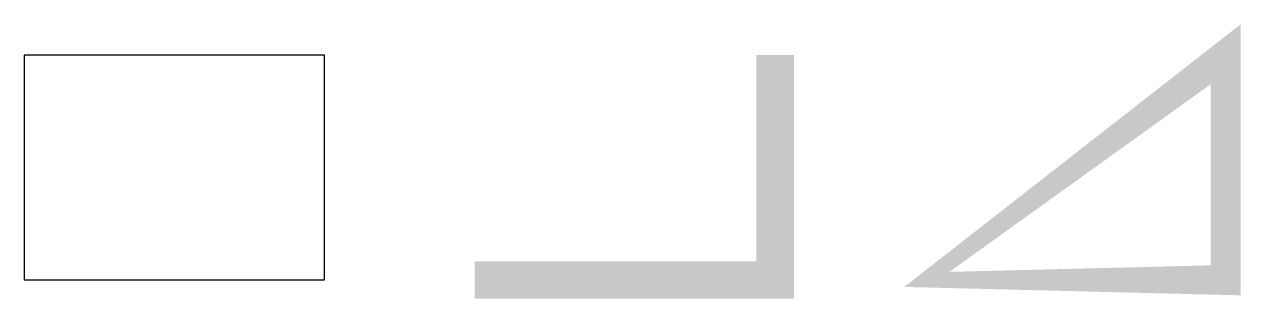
# Model space of a CAD drawing. Header units: millimetres. Extents: x 0 to 16200, y -250 to 3410.
import ezdxf

# ---------------------------------------------------------------- set-up
doc = ezdxf.new("R2010")
doc.units = ezdxf.units.MM
doc.layers.add('DUVAR', color=1, linetype='CONTINUOUS')

msp = doc.modelspace()

# ---------------------------------------------------------------- linework, layer by layer
at = {"layer": 'DUVAR'}
msp.add_lwpolyline([(12000, 0, 200, 400, 0), (16000, 0, 400, 400, 0), (16000, 3000, 400, 200, 0)], format="xyseb", close=True, dxfattribs=at)
at = {"layer": 'DUVAR', "const_width": 500}
msp.add_lwpolyline([(6000, 0), (10000, 0), (10000, 3000)], dxfattribs=at)
at = {"layer": 'DUVAR'}
msp.add_lwpolyline([(0, 0), (4000, 0), (4000, 3000), (0, 3000)], close=True, dxfattribs=at)

doc.saveas('drawing.dxf')
